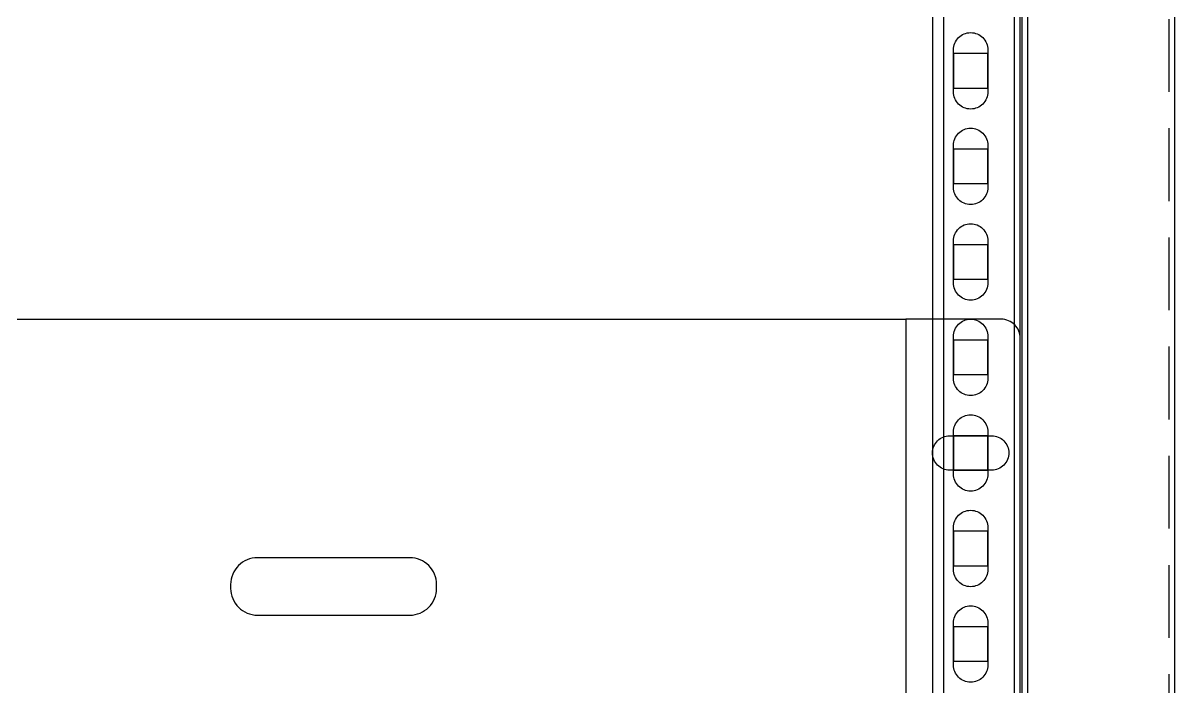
# Model space of a CAD drawing. Header units: millimetres. Extents: x 28713 to 59118, y -54378 to -19615.
# Drawn here: x 38053.3 to 38355, y -25229.1 to -25055.4 of the extents above; entities that cross this region are included whole.
import ezdxf

# ---------------------------------------------------------------- set-up
doc = ezdxf.new("R2010")
doc.units = ezdxf.units.MM
doc.header["$LTSCALE"] = 3
doc.linetypes.add('HIDDEN', pattern=[9.525, 6.35, -3.175])
doc.layers.add('@.VISIBLE', color=7, linetype='Continuous')

# ---------------------------------------------------------------- blocks, each defined once
blk = doc.blocks.new('Oval 20x9')
at = {"layer": '@.VISIBLE', "color": 2}
blk.add_lwpolyline([(-5.5, -4.5), (5.5, -4.5, 0.414214), (10, 0), (10, 0, 0.414214), (5.5, 4.5), (-5.5, 4.5, 0.414214), (-10, 0), (-10, 0, 0.414214)], format="xyb", close=True, dxfattribs=at)

msp = doc.modelspace()

# ---------------------------------------------------------------- linework, layer by layer
for points in [[(37454.95, -26217.91), (38354.95, -26217.91), (38354.95, -24717.91), (37454.95, -24717.91)], [(37494.95, -26177.91), (38314.95, -26177.91), (38314.95, -24757.91), (37494.95, -24757.91)], [(38305.95, -25063.41), (38296.95, -25063.41), (38296.95, -25072.41), (38305.95, -25072.41)], [(38305.95, -25088.41), (38296.95, -25088.41), (38296.95, -25097.41), (38305.95, -25097.41)], [(38305.95, -25113.41), (38296.95, -25113.41), (38296.95, -25122.41), (38305.95, -25122.41)], [(38305.95, -25138.41), (38296.95, -25138.41), (38296.95, -25147.41), (38305.95, -25147.41)], [(38305.95, -25163.41), (38296.95, -25163.41), (38296.95, -25172.41), (38305.95, -25172.41)], [(38305.95, -25188.41), (38296.95, -25188.41), (38296.95, -25197.41), (38305.95, -25197.41)], [(38305.95, -25213.41), (38296.95, -25213.41), (38296.95, -25222.41), (38305.95, -25222.41)]]:
    msp.add_lwpolyline(points, close=True)
at = {"linetype": 'HIDDEN'}
for points in [[(37456.45, -26216.41), (38353.45, -26216.41), (38353.45, -24719.41), (37456.45, -24719.41)], [(37493.45, -26179.41), (38316.45, -26179.41), (38316.45, -24756.41), (37493.45, -24756.41)]]:
    msp.add_lwpolyline(points, close=True, dxfattribs=at)
at = {"color": 151}
for points in [[(38316.45, -24729.41), (38296.45, -24729.41, 0.414214), (38291.45, -24734.41), (38291.45, -26201.41, 0.414214), (38296.45, -26206.41), (38316.45, -26206.41)], [(38305.95, -25062.41), (38305.95, -25073.41, -0.414214), (38301.45, -25077.91), (38301.45, -25077.91, -0.414214), (38296.95, -25073.41), (38296.95, -25062.41, -0.414214), (38301.45, -25057.91), (38301.45, -25057.91, -0.414214)], [(38305.95, -25087.41), (38305.95, -25098.41, -0.414214), (38301.45, -25102.91), (38301.45, -25102.91, -0.414214), (38296.95, -25098.41), (38296.95, -25087.41, -0.414214), (38301.45, -25082.91), (38301.45, -25082.91, -0.414214)], [(38305.95, -25112.41), (38305.95, -25123.41, -0.414214), (38301.45, -25127.91), (38301.45, -25127.91, -0.414214), (38296.95, -25123.41), (38296.95, -25112.41, -0.414214), (38301.45, -25107.91), (38301.45, -25107.91, -0.414214)], [(38305.95, -25137.41), (38305.95, -25148.41, -0.414214), (38301.45, -25152.91), (38301.45, -25152.91, -0.414214), (38296.95, -25148.41), (38296.95, -25137.41, -0.414214), (38301.45, -25132.91), (38301.45, -25132.91, -0.414214)], [(38305.95, -25162.41), (38305.95, -25173.41, -0.414214), (38301.45, -25177.91), (38301.45, -25177.91, -0.414214), (38296.95, -25173.41), (38296.95, -25162.41, -0.414214), (38301.45, -25157.91), (38301.45, -25157.91, -0.414214)], [(38305.95, -25187.41), (38305.95, -25198.41, -0.414214), (38301.45, -25202.91), (38301.45, -25202.91, -0.414214), (38296.95, -25198.41), (38296.95, -25187.41, -0.414214), (38301.45, -25182.91), (38301.45, -25182.91, -0.414214)], [(38305.95, -25212.41), (38305.95, -25223.41, -0.414214), (38301.45, -25227.91), (38301.45, -25227.91, -0.414214), (38296.95, -25223.41), (38296.95, -25212.41, -0.414214), (38301.45, -25207.91), (38301.45, -25207.91, -0.414214)]]:
    msp.add_lwpolyline(points, format="xyb", close=True, dxfattribs=at)
at = {"color": 6}
for points in [[(37495.45, -26177.41), (38314.45, -26177.41), (38314.45, -24758.41), (37495.45, -24758.41)], [(37496.95, -26175.91), (38312.95, -26175.91), (38312.95, -24759.91), (37496.95, -24759.91)], [(37515.45, -26157.41), (38294.45, -26157.41), (38294.45, -24778.41), (37515.45, -24778.41)]]:
    msp.add_lwpolyline(points, close=True, dxfattribs=at)
msp.add_lwpolyline([(38114.66, -25210.35), (38154.58, -25210.35, 0.414214), (38161.58, -25203.35), (38161.58, -25202.35, 0.414214), (38154.58, -25195.35), (38114.66, -25195.35, 0.414214), (38107.66, -25202.35), (38107.66, -25203.35, 0.414214)], format="xyb", close=True)
at = {"layer": '@.VISIBLE'}
msp.add_lwpolyline([(37525.45, -25132.91), (38284.45, -25132.91), (38284.45, -25402.91), (37525.45, -25402.91)], close=True, dxfattribs=at)
msp.add_lwpolyline([(38284.45, -25402.91), (38309.45, -25402.91, 0.414214), (38314.45, -25397.91), (38314.45, -25137.91, 0.414214), (38309.45, -25132.91), (38284.45, -25132.91)], format="xyb", dxfattribs=at)

# ---------------------------------------------------------------- block references
at = {"layer": '@.VISIBLE', "xscale": -1}
msp.add_blockref('Oval 20x9', (38301.45, -25167.91), dxfattribs=at)

doc.saveas('drawing.dxf')
